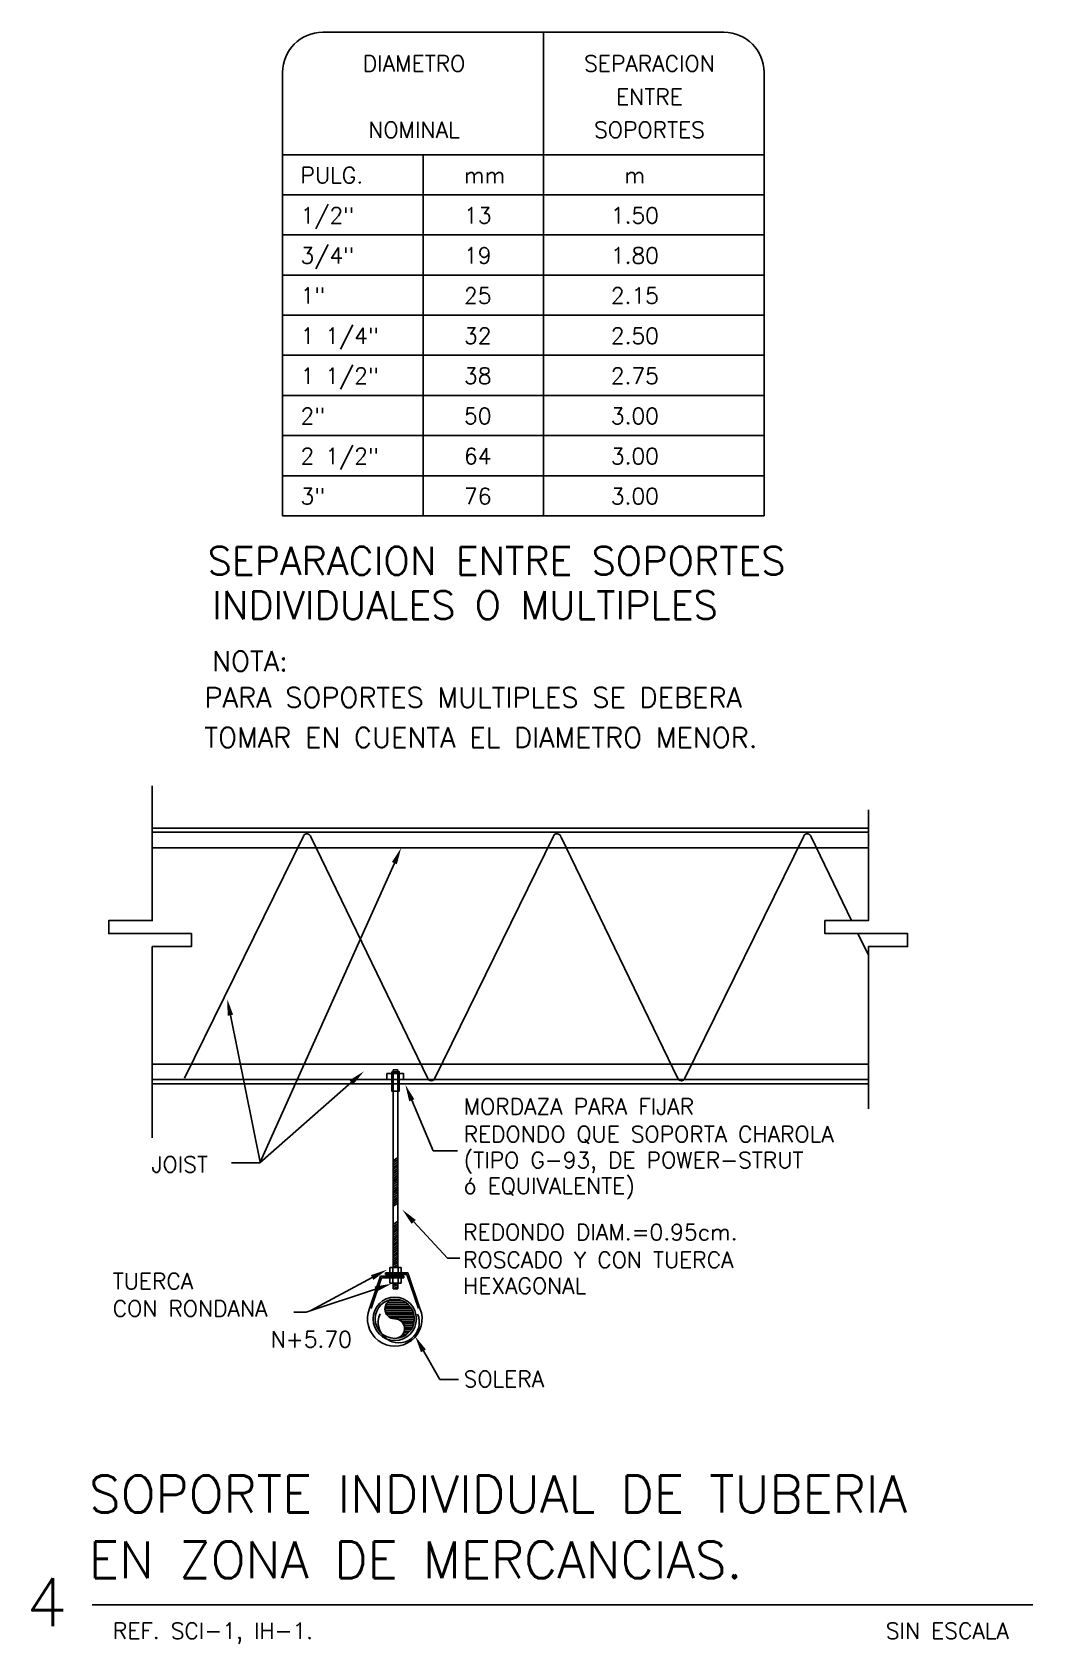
# Model space of a CAD drawing. Extents: x 145.7 to 190.5, y 293.8 to 329.7.
# Drawn here: x 160.19 to 166.42, y 293.77 to 303.81 of the extents above; entities that cross this region are included whole.
import ezdxf
from ezdxf.enums import TextEntityAlignment as Align

# ---------------------------------------------------------------- set-up
doc = ezdxf.new("R2010")
doc.units = 0
doc.header["$LTSCALE"] = 0.4
doc.header["$MEASUREMENT"] = 0
for name, color, linetype in [('A13', 130, 'CONTINUOUS'), ('CONTORNOS', 2, 'CONTINUOUS'), ('CUBIERTA', 1, 'CONTINUOUS'), ('LETRAS', 50, 'CONTINUOUS')]:
    doc.layers.add(name, color=color, linetype=linetype)
doc.styles.add('175SIM', font='SIMPLEX.SHX', dxfattribs={"width": 1.2, "height": 0.25})
doc.styles.add('ROMANS', font='ROMANS.SHX', dxfattribs={"width": 1.5, "height": 0.3})
doc.styles.add('RS', font='ROMANS.shx', dxfattribs={"height": 0.002})

msp = doc.modelspace()

# ---------------------------------------------------------------- linework, layer by layer
at = {"layer": 'A13', "color": 50}
for p, q in [((164.498, 303.808, 0), (161.998, 303.808, 0)), ((163.373, 303.808, 0), (163.373, 300.795, 0)), ((161.748, 303.558, 0), (161.748, 300.795, 0)), ((164.748, 303.558, 0), (164.748, 300.795, 0)), ((161.748, 303.045, 0), (164.748, 303.045, 0)), ((162.623, 303.045, 0), (162.623, 300.795, 0)), ((161.748, 302.795, 0), (164.748, 302.795, 0)), ((161.748, 302.545, 0), (164.748, 302.545, 0)), ((161.748, 302.295, 0), (164.748, 302.295, 0)), ((161.748, 302.045, 0), (164.748, 302.045, 0)), ((161.748, 301.795, 0), (164.748, 301.795, 0)), ((161.748, 301.545, 0), (164.748, 301.545, 0)), ((161.748, 301.295, 0), (164.748, 301.295, 0)), ((161.748, 301.045, 0), (164.748, 301.045, 0)), ((161.748, 300.795, 0), (164.748, 300.795, 0)), ((165.398, 298.849, 0), (160.936, 298.849, 0)), ((165.398, 298.825, 0), (160.936, 298.825, 0)), ((165.398, 298.727, 0), (160.936, 298.727, 0))]:
    msp.add_line(p, q, dxfattribs=at)
at = {"layer": 'A13'}
for p, q in [((161.137, 297.291, 0), (161.878, 298.8, 0)), ((162.652, 297.29, 0), (161.924, 298.795, 0)), ((162.696, 297.291, 0), (163.434, 298.795, 0)), ((164.21, 297.29, 0), (163.483, 298.793, 0)), ((164.254, 297.291, 0), (164.995, 298.8, 0)), ((165.293, 298.273, 0), (165.041, 298.795, 0)), ((162.445, 298.631, 0), (161.609, 296.768, 0)), ((165.398, 298.057, 0), (165.332, 298.192, 0)), ((161.423, 297.683, 0), (161.609, 296.768, 0)), ((162.466, 297.343, 0), (162.436, 297.343, 0)), ((162.436, 297.343, 0), (162.436, 296.111, 0)), ((162.466, 297.343, 0), (162.466, 296.111, 0)), ((162.176, 297.265, 0), (161.606, 296.763, 0)), ((162.553, 297.154, 0), (162.687, 296.838, 0)), ((162.687, 296.838, 0), (162.837, 296.838, 0)), ((161.606, 296.763, 0), (161.429, 296.763, 0)), ((162.565, 296.396, 0), (162.775, 296.169, 0)), ((162.416, 296.111, 0), (162.486, 296.111, 0)), ((162.416, 296.078, 0), (162.416, 296.111, 0)), ((162.434, 296.078, 0), (162.434, 296.111, 0)), ((162.469, 296.078, 0), (162.469, 296.111, 0)), ((162.486, 296.078, 0), (162.486, 296.111, 0)), ((162.775, 296.169, 0), (162.853, 296.169, 0)), ((162.306, 296.049, 0), (161.924, 295.844, 0)), ((162.358, 296.057, 0), (162.503, 296.057, 0)), ((162.365, 296.047, 0), (162.503, 296.047, 0)), ((162.39, 296.078, 0), (162.529, 296.078, 0)), ((162.39, 296.068, 0), (162.39, 296.078, 0)), ((162.39, 296.068, 0), (162.522, 296.068, 0)), ((162.416, 296.047, 0), (162.416, 296.014, 0)), ((162.416, 296.014, 0), (162.486, 296.014, 0)), ((162.434, 296.047, 0), (162.434, 296.014, 0)), ((162.436, 296.068, 0), (162.436, 296.057, 0)), ((162.436, 296.014, 0), (162.436, 295.978, 0)), ((162.467, 296.068, 0), (162.467, 296.057, 0)), ((162.467, 296.014, 0), (162.467, 295.978, 0)), ((162.469, 296.047, 0), (162.469, 296.014, 0)), ((162.486, 296.047, 0), (162.486, 296.014, 0)), ((162.503, 296.047, 0), (162.503, 296.057, 0)), ((162.327, 295.977, 0), (161.894, 295.834, 0)), ((162.436, 295.978, 0), (162.467, 295.978, 0)), ((161.898, 295.834, 0), (161.818, 295.834, 0)), ((162.626, 295.593, 0), (162.727, 295.413, 0)), ((162.727, 295.413, 0), (162.844, 295.413, 0))]:
    msp.add_line(p, q, dxfattribs=at)
at = {"layer": 'A13', "color": 50, "linetype": 'Continuous'}
for p, q in [((160.936, 297.378, 0), (165.398, 297.378, 0)), ((160.936, 297.283, 0), (165.398, 297.283, 0)), ((160.936, 297.256, 0), (165.398, 297.256, 0))]:
    msp.add_line(p, q, dxfattribs=at)
at = {"layer": 'A13', "linetype": 'Continuous'}
for p, q in [((162.289, 295.857, 0), (162.358, 296.057, 0)), ((162.3, 295.857, 0), (162.365, 296.047, 0)), ((162.594, 295.857, 0), (162.522, 296.068, 0)), ((162.604, 295.857, 0), (162.529, 296.078, 0))]:
    msp.add_line(p, q, dxfattribs=at)
at = {"layer": 'A13', "color": 20}
for p, q in [((162.436, 296.004, 0), (162.467, 296.012, 0)), ((162.436, 295.993, 0), (162.467, 296.001, 0)), ((162.436, 295.981, 0), (162.467, 295.99, 0)), ((162.386, 295.856, 0), (162.551, 295.856, 0)), ((162.386, 295.844, 0), (162.557, 295.844, 0)), ((162.388, 295.867, 0), (162.543, 295.867, 0)), ((162.39, 295.832, 0), (162.562, 295.832, 0)), ((162.392, 295.879, 0), (162.532, 295.879, 0)), ((162.395, 295.821, 0), (162.565, 295.821, 0)), ((162.399, 295.891, 0), (162.518, 295.891, 0)), ((162.405, 295.809, 0), (162.568, 295.809, 0)), ((162.411, 295.903, 0), (162.499, 295.903, 0)), ((162.423, 295.797, 0), (162.569, 295.797, 0)), ((162.475, 295.785, 0), (162.569, 295.785, 0)), ((162.491, 295.774, 0), (162.567, 295.774, 0)), ((162.5, 295.762, 0), (162.565, 295.762, 0)), ((162.505, 295.75, 0), (162.561, 295.75, 0)), ((162.506, 295.715, 0), (162.542, 295.715, 0)), ((162.507, 295.738, 0), (162.556, 295.738, 0)), ((162.508, 295.727, 0), (162.55, 295.727, 0)), ((162.48, 295.68, 0), (162.495, 295.68, 0)), ((162.493, 295.692, 0), (162.516, 295.692, 0)), ((162.501, 295.704, 0), (162.531, 295.704, 0))]:
    msp.add_line(p, q, dxfattribs=at)
at = {"layer": 'A13', "color": 20, "elevation": 0}
for points in [[(160.936, 299.113), (160.936, 298.273), (160.665, 298.273), (160.665, 298.192), (161.18, 298.192), (161.18, 298.111), (160.936, 298.111), (160.936, 296.919)], [(165.398, 298.964), (165.398, 298.273), (165.127, 298.273), (165.127, 298.192), (165.642, 298.192), (165.642, 298.111), (165.398, 298.111), (165.398, 297.1)]]:
    msp.add_lwpolyline(points, dxfattribs=at)
at = {"layer": 'A13', "elevation": 0}
for points in [[(162.397, 297.32), (162.502, 297.32), (162.502, 297.283), (162.397, 297.283)], [(162.428, 297.331), (162.475, 297.331), (162.475, 297.211), (162.428, 297.211)]]:
    msp.add_lwpolyline(points, close=True, dxfattribs=at)
at = {"layer": 'A13'}
for radius in [0.135, 0.122]:
    msp.add_circle((162.447, 295.792, 0), radius, dxfattribs=at)
at = {"layer": 'A13', "color": 50}
for centre, start, end in [((161.998, 303.558, 0), 90, 180), ((164.498, 303.558, 0), 0, 90)]:
    msp.add_arc(centre, 0.25, start, end, dxfattribs=at)
at = {"layer": 'A13', "color": 20}
for centre, start, end in [((162.447, 295.853, 0), 90, 270), ((162.447, 295.731, 0), 270, 90)]:
    msp.add_arc(centre, 0.0609, start, end, dxfattribs=at)
at = {"layer": 'A13'}
for centre, radius, start, end in [((162.447, 295.792, 0), 0.17, 157.5217, 22.4783), ((162.472, 295.77, 0), 0.128, 155.9908, 23.8503)]:
    msp.add_arc(centre, radius, start, end, dxfattribs=at)
for points in [[(162.429, 298.638, 0), (162.46, 298.624, 0), (162.487, 298.726, 0)], [(161.406, 297.68, 0), (161.44, 297.687, 0), (161.403, 297.785, 0)], [(162.165, 297.278, 0), (162.188, 297.252, 0), (162.255, 297.334, 0)], [(162.537, 297.147, 0), (162.569, 297.16, 0), (162.513, 297.25, 0)], [(162.552, 296.384, 0), (162.578, 296.408, 0), (162.494, 296.472, 0)], [(162.314, 296.034, 0), (162.298, 296.064, 0), (162.398, 296.098, 0)], [(162.332, 295.96, 0), (162.321, 295.993, 0), (162.426, 296.01, 0)], [(162.61, 295.584, 0), (162.641, 295.601, 0), (162.574, 295.683, 0)]]:
    msp.add_solid(points, dxfattribs=at)
at = {"layer": 'CONTORNOS', "color": 4}
for centre, start, end in [((161.9, 298.79, 0), 11.562, 155.1715), ((163.458, 298.79, 0), 6.3442, 169.154), ((165.017, 298.79, 0), 11.562, 155.1715), ((162.674, 297.3, 0), 205.5715, 337.6347), ((164.232, 297.3, 0), 205.5715, 337.6347)]:
    msp.add_arc(centre, 0.0245, start, end, dxfattribs=at)
at = {"layer": 'CUBIERTA'}
for p, q in [((162.466, 296.796, 0), (162.437, 296.777, 0)), ((162.466, 296.782, 0), (162.437, 296.763, 0)), ((162.466, 296.768, 0), (162.437, 296.749, 0)), ((162.466, 296.754, 0), (162.437, 296.735, 0)), ((162.466, 296.743, 0), (162.437, 296.724, 0)), ((162.466, 296.729, 0), (162.437, 296.709, 0)), ((162.466, 296.729, 0), (162.437, 296.709, 0)), ((162.466, 296.715, 0), (162.437, 296.695, 0)), ((162.466, 296.633, 0), (162.436, 296.614, 0)), ((162.466, 296.701, 0), (162.437, 296.681, 0)), ((162.466, 296.687, 0), (162.437, 296.667, 0)), ((162.466, 296.673, 0), (162.437, 296.653, 0)), ((162.466, 296.661, 0), (162.437, 296.642, 0)), ((162.466, 296.647, 0), (162.437, 296.628, 0)), ((162.466, 296.647, 0), (162.437, 296.628, 0)), ((162.466, 296.619, 0), (162.437, 296.6, 0)), ((162.466, 296.605, 0), (162.436, 296.586, 0)), ((162.466, 296.58, 0), (162.436, 296.56, 0)), ((162.466, 296.58, 0), (162.436, 296.56, 0)), ((162.466, 296.552, 0), (162.436, 296.532, 0)), ((162.466, 296.526, 0), (162.436, 296.507, 0)), ((162.466, 296.512, 0), (162.436, 296.493, 0)), ((162.466, 296.594, 0), (162.437, 296.574, 0)), ((162.466, 296.566, 0), (162.437, 296.546, 0)), ((162.466, 296.54, 0), (162.437, 296.521, 0)), ((162.466, 296.4, 0), (162.437, 296.38, 0)), ((162.466, 296.386, 0), (162.437, 296.366, 0)), ((162.466, 296.372, 0), (162.437, 296.352, 0)), ((162.466, 296.358, 0), (162.437, 296.338, 0)), ((162.466, 296.346, 0), (162.437, 296.327, 0)), ((162.466, 296.332, 0), (162.437, 296.313, 0)), ((162.466, 296.332, 0), (162.437, 296.313, 0)), ((162.466, 296.318, 0), (162.437, 296.299, 0)), ((162.466, 296.236, 0), (162.436, 296.217, 0)), ((162.466, 296.209, 0), (162.436, 296.189, 0)), ((162.466, 296.304, 0), (162.437, 296.285, 0)), ((162.466, 296.29, 0), (162.437, 296.271, 0)), ((162.466, 296.276, 0), (162.437, 296.257, 0)), ((162.466, 296.265, 0), (162.437, 296.245, 0)), ((162.466, 296.251, 0), (162.437, 296.231, 0)), ((162.466, 296.251, 0), (162.437, 296.231, 0)), ((162.466, 296.223, 0), (162.437, 296.203, 0)), ((162.466, 296.183, 0), (162.436, 296.164, 0)), ((162.466, 296.183, 0), (162.436, 296.164, 0)), ((162.466, 296.155, 0), (162.436, 296.136, 0)), ((162.466, 296.13, 0), (162.436, 296.11, 0)), ((162.466, 296.197, 0), (162.437, 296.178, 0)), ((162.466, 296.169, 0), (162.437, 296.15, 0)), ((162.466, 296.144, 0), (162.437, 296.124, 0)), ((162.466, 296.116, 0), (162.458, 296.111, 0))]:
    msp.add_line(p, q, dxfattribs=at)
at = {"layer": 'LETRAS', "color": 90}
msp.add_line((160.561, 294.009, 0), (166.422, 294.009, 0), dxfattribs=at)

# ---------------------------------------------------------------- texts
at = {"layer": 'LETRAS', "style": 'ROMANS'}
for s, p in [('DIAMETRO', (162.567, 303.613, 9.549)), ('SEPARACION', (164.034, 303.613, 9.549)), ('ENTRE', (164.034, 303.406, 9.549)), ('NOMINAL', (162.567, 303.2, 9.549)), ('SOPORTES', (164.034, 303.2, 9.549))]:
    msp.add_text(s, height=0.1, dxfattribs=at).set_placement(p, align=Align.MIDDLE)
at = {"layer": 'LETRAS'}
for s, height, style, p in [('PULG.', 0.1, 'ROMANS', (161.86, 302.867, 9.549)), ('mm', 0.1, 'ROMANS', (162.878, 302.867, 9.549)), ('m', 0.1, 'ROMANS', (163.878, 302.867, 9.549)), ('1/2"', 0.1, 'ROMANS', (161.86, 302.617, 9.549)), ('13', 0.1, 'ROMANS', (162.878, 302.617, 9.549)), ('1.50', 0.1, 'ROMANS', (163.793, 302.617, 9.549)), ('3/4"', 0.1, 'ROMANS', (161.86, 302.367, 9.549)), ('19', 0.1, 'ROMANS', (162.878, 302.367, 9.549)), ('1.80', 0.1, 'ROMANS', (163.793, 302.367, 9.549)), ('1"', 0.1, 'ROMANS', (161.86, 302.117, 9.549)), ('25', 0.1, 'ROMANS', (162.878, 302.117, 9.549)), ('2.15', 0.1, 'ROMANS', (163.793, 302.117, 9.549)), ('1 1/4"', 0.1, 'ROMANS', (161.86, 301.867, 9.549)), ('32', 0.1, 'ROMANS', (162.878, 301.867, 9.549)), ('2.50', 0.1, 'ROMANS', (163.793, 301.867, 9.549)), ('1 1/2"', 0.1, 'ROMANS', (161.86, 301.617, 9.549)), ('38', 0.1, 'ROMANS', (162.878, 301.617, 9.549)), ('2.75', 0.1, 'ROMANS', (163.793, 301.617, 9.549)), ('2"', 0.1, 'ROMANS', (161.86, 301.367, 9.549)), ('50', 0.1, 'ROMANS', (162.878, 301.367, 9.549)), ('3.00', 0.1, 'ROMANS', (163.793, 301.367, 9.549)), ('2 1/2"', 0.1, 'ROMANS', (161.86, 301.117, 9.549)), ('64', 0.1, 'ROMANS', (162.878, 301.117, 9.549)), ('3.00', 0.1, 'ROMANS', (163.793, 301.117, 9.549)), ('3"', 0.1, 'ROMANS', (161.86, 300.867, 9.549)), ('76', 0.1, 'ROMANS', (162.878, 300.867, 9.549)), ('3.00', 0.1, 'ROMANS', (163.793, 300.867, 9.549)), ('PARA SOPORTES MULTIPLES SE DEBERA ', 0.125, 'ROMANS', (161.261, 299.601, 0)), ('TOMAR EN CUENTA EL DIAMETRO MENOR.', 0.125, 'ROMANS', (161.261, 299.351, 0)), ('MORDAZA PARA FIJAR', 0.1, 'ROMANS', (162.876, 297.065, 0)), ('REDONDO QUE SOPORTA CHAROLA', 0.1, 'ROMANS', (162.876, 296.892, 0)), ('(TIPO G-93, DE POWER-STRUT', 0.1, 'ROMANS', (162.876, 296.731, 0)), ('JOIST', 0.1, 'RS', (160.932, 296.704, 0)), ('ó EQUIVALENTE)', 0.1, 'ROMANS', (162.876, 296.57, 0)), ('REDONDO DIAM.=0.95cm.', 0.1, 'ROMANS', (162.873, 296.282, 0)), ('ROSCADO Y CON TUERCA', 0.1, 'ROMANS', (162.873, 296.109, 0)), ('TUERCA', 0.1, 'ROMANS', (160.69, 295.976, -27.671)), ('HEXAGONAL', 0.1, 'ROMANS', (162.873, 295.948, 0)), ('CON RONDANA', 0.1, 'ROMANS', (160.69, 295.806, -27.671)), ('N+5.70', 0.1, 'ROMANS', (161.674, 295.614, -27.671)), ('SOLERA', 0.1, 'ROMANS', (162.876, 295.367, -27.671)), ('REF. SCI-1, IH-1.', 0.1, 'ROMANS', (160.691, 293.798, 0)), ('SIN ESCALA', 0.1, 'ROMANS', (165.506, 293.798, 0))]:
    msp.add_text(s, height=height, dxfattribs=dict(at, style=style)).set_placement(p)
at = {"layer": 'LETRAS', "color": 90}
for s, height, style, p in [('SEPARACION ENTRE SOPORTES', 0.175, '175SIM', (161.281, 300.427, 0)), ('INDIVIDUALES O MULTIPLES', 0.175, '175SIM', (161.309, 300.151, 0)), ('NOTA:', 0.125, 'ROMANS', (161.309, 299.827, 0)), ('SOPORTE INDIVIDUAL DE TUBERIA', 0.23, 'ROMANS', (160.542, 294.585, 14.908)), ('EN ZONA DE MERCANCIAS.', 0.23, 'ROMANS', (160.542, 294.175, 14.908)), ('4', 0.3, 'ROMANS', (160.15, 293.876, 0))]:
    msp.add_text(s, height=height, dxfattribs=dict(at, style=style)).set_placement(p)

doc.saveas('drawing.dxf')
